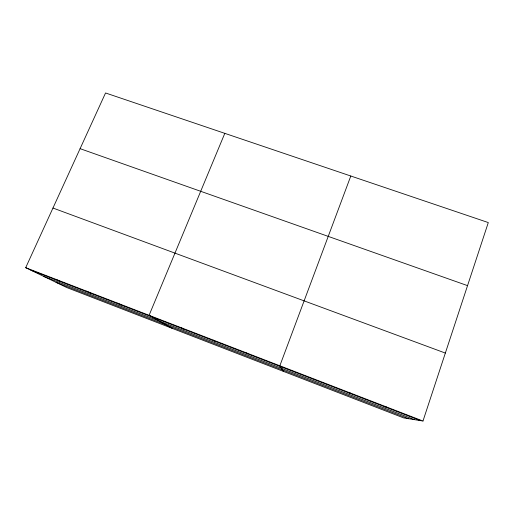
<?xml version="1.0" encoding="UTF-8"?>
<svg xmlns="http://www.w3.org/2000/svg" width="514" height="514" viewBox="0 0 514 514"><rect width="100%" height="100%" fill="white"/><g stroke="black" fill="none" stroke-linecap="round" stroke-linejoin="round"><path stroke-width="0.77" d="M422.977 421.03L488.3 222.568L105.55 92.97L25.7 267.685L66.884 287.602L403.689 417.921L422.977 421.03L25.7 267.685M350.805 176.013L279.841 365.782L283.407 371.384M224.804 133.351L149.086 315.313L172.486 328.465M314.549 379.717L314.793 379.274M349.334 393.152L350.291 392.979M384.658 406.786L386.348 406.895M80.094 148.662L467.541 285.636M52.961 208.035L445.349 353.067M30.872 270.184L420.529 420.638M43.908 276.493L414.38 419.649M56.103 282.392L408.688 418.73M55.891 279.34L60.53 281.64M86.513 291.155L90.605 293.25M117.577 303.151L121.105 305.027M181.063 327.656L183.408 329.082M213.503 340.178L215.237 341.373M246.424 352.887L247.53 353.838"/></g></svg>
